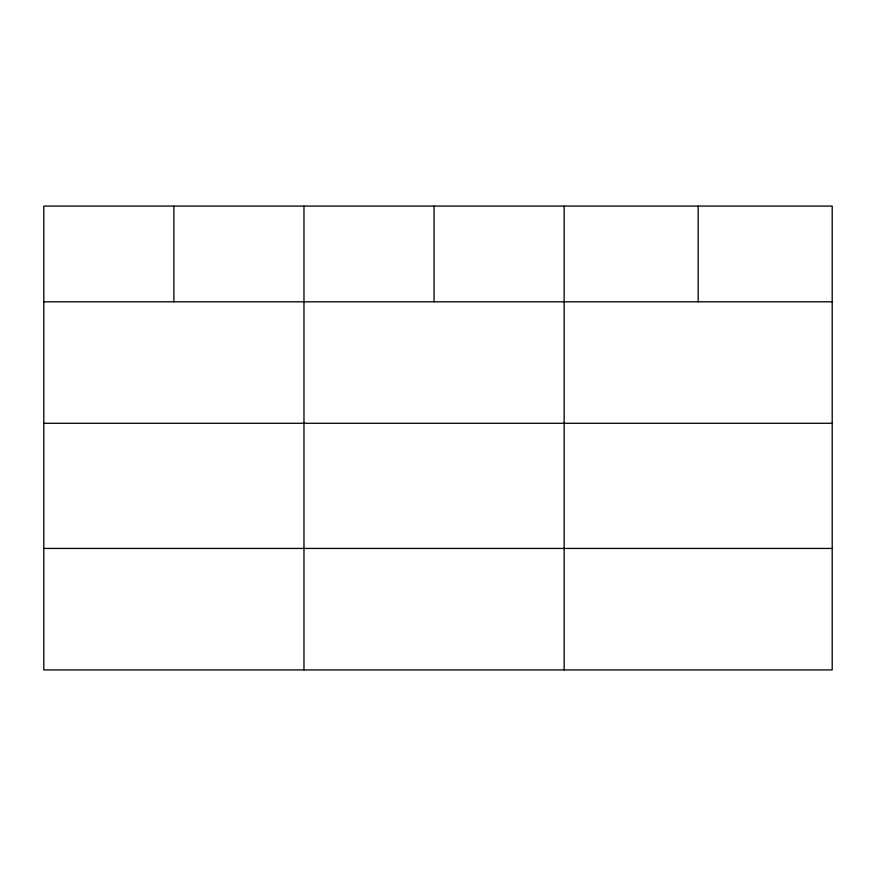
<?xml version="1.0" encoding="UTF-8"?>
<svg xmlns="http://www.w3.org/2000/svg" width="876" height="876" viewBox="0 0 876 876"><rect width="100%" height="100%" fill="white"/><g stroke="black" fill="none" stroke-linecap="round" stroke-linejoin="round"><path stroke-width="1.31" d="M832.2 423.283L832.2 206.079L43.8 206.079L43.8 669.921L832.2 669.921L832.2 423.283L43.8 423.283M43.8 301.804L832.2 301.804M43.8 548.442L832.2 548.442M698.172 206.079L698.172 301.804M564.144 206.079L564.144 669.921M434.058 206.079L434.058 301.804M303.972 206.079L303.972 669.921M173.886 206.079L173.886 301.804"/></g></svg>
